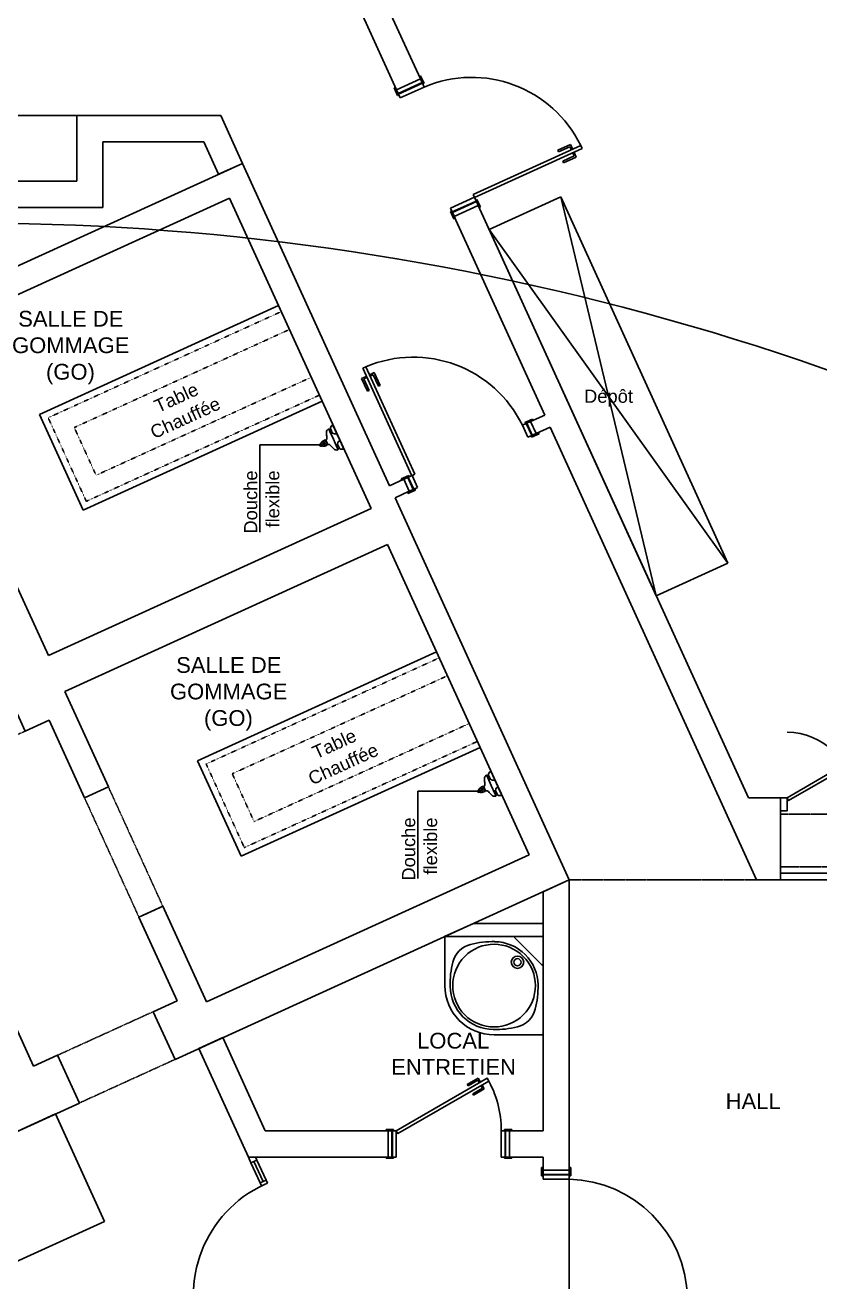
# Model space of a CAD drawing. Header units: millimetres. Extents: x 71819 to 78266, y 23672 to 38445.
# Drawn here: x 74383 to 74988, y 26074 to 27032 of the extents above; entities that cross this region are included whole.
import ezdxf
from ezdxf.enums import TextEntityAlignment as Align

# ---------------------------------------------------------------- set-up
doc = ezdxf.new("R2010")
doc.units = ezdxf.units.MM
doc.linetypes.add('ACAD_ISO03W100', pattern=[30, 12, -18])
doc.linetypes.add('DASHED2', pattern=[0.375, 0.25, -0.125])
doc.layers.add('Plan Archi', color=8, linetype='Continuous')
doc.styles.get("Standard").update_dxf_attribs({"font": 'arial.ttf'})

# ---------------------------------------------------------------- blocks, each defined once
blk = doc.blocks.new('_Dot')
at = {"color": 0, "linetype": 'ByBlock', "lineweight": -2}
blk.add_line((-0.5, 0), (-1, 0), dxfattribs=at)
at = {"color": 0, "linetype": 'ByBlock', "const_width": 0.5}
blk.add_lwpolyline([(-0.25, 0, 1), (0.25, 0, 1)], format="xyb", close=True, dxfattribs=at)

msp = doc.modelspace()

# ---------------------------------------------------------------- linework, layer by layer
at = {"color": 6}
msp.add_arc((74339.94, 24914.54), 1966.78, 65.53294, 98.44292, dxfattribs=at)
at = {"layer": 'Plan Archi'}
for p, q in [((74616.06, 27092.23), (74665.9, 26982.9)), ((74684.1, 26991.2), (74638.04, 27092.23)), ((74665.9, 26982.9), (74684.1, 26991.2)), ((74665.9, 26982.9), (74684.1, 26991.2)), ((74685.43, 26988.28), (74667.23, 26979.98)), ((74683.41, 26993.07), (74684.25, 26993.45)), ((74686.01, 26987.37), (74683.41, 26993.07)), ((74684.1, 26991.2), (74685.43, 26988.28)), ((74684.25, 26993.45), (74686.85, 26987.75)), ((74664.94, 26984.65), (74664.1, 26984.27)), ((74664.1, 26984.27), (74666.7, 26978.56)), ((74667.54, 26978.94), (74664.94, 26984.65)), ((74667.23, 26979.98), (74665.9, 26982.9)), ((74666.7, 26978.56), (74667.54, 26978.94)), ((74667.42, 26979.56), (74685.62, 26987.86)), ((74668.75, 26976.64), (74667.42, 26979.56)), ((74686.95, 26984.94), (74668.75, 26976.64)), ((74685.62, 26987.86), (74686.95, 26984.94)), ((74686.85, 26987.75), (74686.01, 26987.37)), ((74422.36, 26963.13), (74236.08, 26963.13)), ((74422.36, 26913.13), (74422.36, 26963.13)), ((74422.36, 26963.13), (74532.04, 26963.13)), ((74422.36, 26913.13), (74422.36, 26963.13)), ((74532.04, 26963.13), (74548.64, 26926.73)), ((74519.18, 26943.13), (74442.36, 26943.13)), ((74442.36, 26943.13), (74442.36, 26893.13)), ((74530.44, 26918.44), (74519.18, 26943.13)), ((74806.19, 26940.38), (74724.28, 26903.05)), ((74798.44, 26941.2), (74788.68, 26936.75)), ((74800.01, 26937.74), (74798.44, 26941.2)), ((74807.28, 26937.98), (74806.19, 26940.38)), ((74806.19, 26940.38), (74807.28, 26937.98)), ((74725.38, 26900.64), (74807.28, 26937.98)), ((74788.68, 26936.75), (74789.25, 26935.5)), ((74789.25, 26935.5), (74797.98, 26939.48)), ((74792.49, 26928.39), (74801.22, 26932.37)), ((74802.82, 26931.59), (74793.05, 26927.14)), ((74797.98, 26939.48), (74799.02, 26937.2)), ((74801.22, 26932.37), (74800.18, 26934.65)), ((74801.24, 26935.04), (74802.82, 26931.59)), ((74284.72, 26806.42), (74548.64, 26926.73)), ((74548.64, 26926.73), (74530.44, 26918.44)), ((74548.64, 26926.73), (74660.63, 26681.05)), ((74793.05, 26927.14), (74792.49, 26928.39)), ((74236.08, 26913.13), (74422.36, 26913.13)), ((74236.08, 26913.13), (74422.36, 26913.13)), ((74724.28, 26903.05), (74725.38, 26900.64)), ((74442.36, 26893.13), (74245.19, 26893.13)), ((74538.69, 26900.22), (74293.01, 26788.23)), ((74646.56, 26663.65), (74538.69, 26900.22)), ((74707.05, 26892.64), (74725.25, 26900.93)), ((74708.38, 26889.72), (74707.05, 26892.64)), ((74709.9, 26886.38), (74707.05, 26892.64)), ((74726.58, 26898.01), (74708.38, 26889.72)), ((74708.57, 26889.3), (74726.77, 26897.59)), ((74709.9, 26886.38), (74728.1, 26894.67)), ((74728.1, 26894.67), (74709.9, 26886.38)), ((74725.25, 26900.93), (74726.58, 26898.01)), ((74726.34, 26898.91), (74727.17, 26899.29)), ((74728.94, 26893.21), (74726.34, 26898.91)), ((74726.77, 26897.59), (74728.1, 26894.67)), ((74727.17, 26899.29), (74729.77, 26893.59)), ((74728.1, 26894.67), (74933.87, 26443.28)), ((74729.77, 26893.59), (74728.94, 26893.21)), ((74736.4, 26876.47), (74790.99, 26901.36)), ((74863.68, 26597.25), (74790.99, 26901.36)), ((74790.99, 26901.36), (74918.28, 26622.14)), ((74707.86, 26890.49), (74707.03, 26890.11)), ((74707.03, 26890.11), (74709.63, 26884.4)), ((74710.46, 26884.78), (74707.86, 26890.49)), ((74709.84, 26886.52), (74708.06, 26890.41)), ((74709.63, 26884.4), (74710.46, 26884.78)), ((74778.81, 26734.93), (74709.9, 26886.38)), ((74736.4, 26876.47), (74918.28, 26622.14)), ((74863.68, 26597.25), (74736.4, 26876.47)), ((74576.03, 26818.33), (74394.05, 26735.37)), ((74609.22, 26745.54), (74576.03, 26818.33)), ((74640.14, 26770.64), (74642.55, 26771.73)), ((74642.55, 26771.73), (74640.14, 26770.64)), ((74677.48, 26688.74), (74640.14, 26770.64)), ((74642.55, 26771.73), (74679.88, 26689.83)), ((74642.78, 26764.46), (74639.33, 26762.89)), ((74639.33, 26762.89), (74643.78, 26753.13)), ((74641.05, 26762.43), (74643.32, 26763.47)), ((74645.03, 26753.7), (74641.05, 26762.43)), ((74645.48, 26765.69), (74648.93, 26767.27)), ((74648.15, 26765.67), (74645.87, 26764.63)), ((74652.13, 26756.94), (74648.15, 26765.67)), ((74648.93, 26767.27), (74653.38, 26757.51)), ((74643.78, 26753.13), (74645.03, 26753.7)), ((74653.38, 26757.51), (74652.13, 26756.94)), ((74427.23, 26662.58), (74609.22, 26745.54)), ((74394.05, 26735.37), (74427.23, 26662.58)), ((74769.4, 26731.81), (74763.7, 26729.21)), ((74764.08, 26728.38), (74769.78, 26730.98)), ((74765.12, 26728.68), (74768.04, 26730.02)), ((74768.04, 26730.02), (74778.81, 26734.93)), ((74772.18, 26720.92), (74768.04, 26730.02)), ((74768.04, 26730.02), (74772.18, 26720.92)), ((74769.78, 26730.98), (74769.4, 26731.81)), ((74614.28, 26724.21), (74615.14, 26722.32)), ((74615.57, 26724.57), (74614.37, 26724.02)), ((74617.81, 26716.48), (74615.07, 26722.48)), ((74615.53, 26724.66), (74616.35, 26722.87)), ((74617.05, 26721.34), (74615.84, 26720.79)), ((74617.09, 26721.24), (74616.27, 26723.03)), ((74620.44, 26720.92), (74617.49, 26727.4)), ((74617.52, 26727.34), (74620.44, 26720.92)), ((74625.81, 26709.14), (74617.52, 26727.34)), ((74761.78, 26727.16), (74764.7, 26728.49)), ((74765.92, 26718.06), (74761.78, 26727.16)), ((74763.7, 26729.21), (74764.08, 26728.38)), ((74764.7, 26728.49), (74768.85, 26719.39)), ((74769.26, 26719.58), (74765.12, 26728.68)), ((74768.35, 26719), (74774.06, 26721.6)), ((74774.44, 26720.77), (74768.73, 26718.17)), ((74772.18, 26720.92), (74769.26, 26719.58)), ((74782.96, 26725.83), (74772.18, 26720.92)), ((74774.06, 26721.6), (74774.44, 26720.77)), ((74939.96, 26380.78), (74782.96, 26725.83)), ((74609.72, 26714.51), (74610.37, 26713.09)), ((74611.01, 26711.68), (74610.37, 26713.09)), ((74611.28, 26713.92), (74611.44, 26713.58)), ((74612.03, 26715.84), (74611.29, 26715.51)), ((74611.6, 26713.23), (74611.44, 26713.58)), ((74612.04, 26715.69), (74612.73, 26714.17)), ((74613.43, 26712.65), (74612.73, 26714.17)), ((74613.54, 26712.54), (74612.8, 26712.2)), ((74617.81, 26716.48), (74620.54, 26710.48)), ((74620.97, 26712.72), (74619.77, 26712.18)), ((74621.33, 26708.76), (74620.47, 26710.64)), ((74620.93, 26712.82), (74621.75, 26711.03)), ((74622.49, 26709.4), (74621.67, 26711.19)), ((74625.81, 26709.14), (74622.89, 26715.56)), ((74622.89, 26715.56), (74625.84, 26709.08)), ((74768.85, 26719.39), (74765.92, 26718.06)), ((74768.73, 26718.17), (74768.35, 26719)), ((74622.45, 26709.5), (74621.24, 26708.95)), ((74660.63, 26681.05), (74671.51, 26686.01)), ((74675.24, 26688.89), (74669.54, 26686.29)), ((74669.54, 26686.29), (74669.92, 26685.46)), ((74669.92, 26685.46), (74675.62, 26688.06)), ((74671.51, 26686.01), (74677.77, 26688.87)), ((74671.51, 26686.01), (74675.66, 26676.92)), ((74675.66, 26676.92), (74671.51, 26686.01)), ((74671.65, 26686.08), (74675.55, 26687.85)), ((74674.43, 26687.35), (74678.58, 26678.25)), ((74674.85, 26687.54), (74677.77, 26688.87)), ((74679, 26678.44), (74674.85, 26687.54)), ((74675.62, 26688.06), (74675.24, 26688.89)), ((74679.88, 26689.83), (74677.48, 26688.74)), ((74677.77, 26688.87), (74681.92, 26679.77)), ((74675.66, 26676.92), (74664.78, 26671.95)), ((74664.78, 26671.95), (74797.51, 26380.78)), ((74674.19, 26676.08), (74679.9, 26678.68)), ((74674.57, 26675.25), (74674.19, 26676.08)), ((74680.28, 26677.84), (74674.57, 26675.25)), ((74678.58, 26678.25), (74675.66, 26676.92)), ((74681.92, 26679.77), (74679, 26678.44)), ((74679.9, 26678.68), (74680.28, 26677.84)), ((74400.86, 26551.65), (74646.56, 26663.65)), ((74658.98, 26636.34), (74413.3, 26524.35)), ((74766.87, 26399.78), (74658.98, 26636.34)), ((74367.68, 26624.44), (74400.86, 26551.65)), ((74918.28, 26622.14), (74863.68, 26597.25)), ((74383.13, 26494.11), (74354.09, 26557.8)), ((74696.33, 26554.46), (74514.35, 26471.5)), ((74729.51, 26481.67), (74696.33, 26554.46)), ((74413.3, 26524.35), (74446.49, 26451.56)), ((74401.33, 26502.4), (74383.13, 26494.11)), ((74428.29, 26443.26), (74401.33, 26502.4)), ((74547.53, 26398.71), (74729.51, 26481.67)), ((74514.35, 26471.5), (74547.53, 26398.71)), ((74740.75, 26457.05), (74737.79, 26463.53)), ((74737.82, 26463.47), (74740.75, 26457.05)), ((74732.33, 26451.97), (74731.59, 26451.64)), ((74732.35, 26451.82), (74733.04, 26450.3)), ((74734.59, 26460.34), (74735.45, 26458.45)), ((74735.88, 26460.7), (74734.67, 26460.15)), ((74738.11, 26452.61), (74735.37, 26458.61)), ((74735.83, 26460.79), (74736.65, 26459)), ((74737.35, 26457.47), (74736.15, 26456.92)), ((74737.39, 26457.37), (74736.58, 26459.16)), ((74738.11, 26452.61), (74740.85, 26446.61)), ((74746.12, 26445.27), (74743.19, 26451.69)), ((74743.19, 26451.69), (74746.15, 26445.21)), ((74446.49, 26451.56), (74428.29, 26443.26)), ((74730.03, 26450.64), (74730.67, 26449.22)), ((74731.32, 26447.81), (74730.67, 26449.22)), ((74731.59, 26450.05), (74731.74, 26449.71)), ((74731.9, 26449.36), (74731.74, 26449.71)), ((74733.73, 26448.78), (74733.04, 26450.3)), ((74733.84, 26448.67), (74733.1, 26448.33)), ((74741.28, 26448.85), (74740.07, 26448.31)), ((74741.63, 26444.89), (74740.77, 26446.77)), ((74741.23, 26448.95), (74742.05, 26447.16)), ((74742.75, 26445.63), (74741.55, 26445.08)), ((74742.79, 26445.53), (74741.98, 26447.32)), ((74933.87, 26443.28), (74958.28, 26443.28)), ((74958.28, 26443.28), (74958.28, 26380.78)), ((74521.19, 26287.79), (74766.87, 26399.78)), ((74797.51, 26380.78), (74497.24, 26243.9)), ((74797.51, 26380.78), (74777.51, 26371.66)), ((74797.51, 26159.53), (74797.51, 26380.78)), ((74958.28, 26380.78), (74939.96, 26380.78)), ((74777.51, 26371.66), (74777.51, 26189.53)), ((74469.81, 26352.29), (74488.01, 26360.58)), ((74488.01, 26360.58), (74521.19, 26287.79)), ((74498.84, 26288.59), (74469.81, 26352.29)), ((74702.51, 26337.47), (74724.45, 26347.47)), ((74724.45, 26347.47), (74777.51, 26347.47)), ((74777.51, 26347.47), (74777.51, 26337.47)), ((74777.51, 26337.47), (74702.51, 26337.47)), ((74702.69, 26300.15), (74702.69, 26337.05)), ((74703.29, 26337.65), (74777.09, 26337.65)), ((74777.69, 26337.05), (74777.69, 26263.25)), ((74776.66, 26315.98), (74756.01, 26336.63)), ((74360.58, 26302.49), (74389.61, 26238.8)), ((74480.65, 26280.3), (74498.84, 26288.59)), ((74497.24, 26243.9), (74480.65, 26280.3)), ((74515.44, 26252.2), (74533.63, 26260.49)), ((74533.63, 26260.49), (74565.98, 26189.53)), ((74777.09, 26262.65), (74740.19, 26262.65)), ((74553.12, 26169.53), (74515.44, 26252.2)), ((74389.61, 26238.8), (74407.81, 26247.1)), ((74407.81, 26247.1), (74424.4, 26210.7)), ((74728.09, 26229.59), (74719.83, 26224.82)), ((74719.83, 26224.82), (74720.44, 26223.77)), ((74720.44, 26223.77), (74727.83, 26228.03)), ((74723.91, 26217.75), (74731.3, 26222.02)), ((74727.83, 26228.03), (74728.98, 26226.04)), ((74729.85, 26226.55), (74728.09, 26229.59)), ((74731.3, 26222.02), (74730.23, 26223.88)), ((74731.1, 26224.38), (74732.78, 26221.47)), ((74724.52, 26216.7), (74723.91, 26217.75)), ((74732.78, 26221.47), (74724.52, 26216.7)), ((74424.4, 26210.7), (74142.33, 26082.11)), ((74406.2, 26202.4), (74142.33, 26082.11)), ((74443.53, 26120.51), (74406.2, 26202.4)), ((74565.98, 26189.53), (74659.62, 26189.53)), ((74663.7, 26190.48), (74658.12, 26190.48)), ((74658.12, 26190.48), (74658.12, 26189.66)), ((74658.12, 26189.66), (74663.7, 26189.66)), ((74659.62, 26169.53), (74659.62, 26189.53)), ((74659.62, 26189.53), (74665.73, 26189.53)), ((74659.62, 26189.53), (74659.62, 26169.53)), ((74659.75, 26189.53), (74663.56, 26189.53)), ((74662.47, 26189.53), (74662.47, 26169.53)), ((74662.88, 26169.53), (74662.88, 26189.53)), ((74662.88, 26189.53), (74665.73, 26189.53)), ((74663.7, 26189.66), (74663.7, 26190.48)), ((74665.73, 26189.53), (74665.73, 26169.53)), ((74745.73, 26169.53), (74745.73, 26189.53)), ((74745.73, 26189.53), (74748.59, 26189.53)), ((74753.62, 26190.48), (74748.04, 26190.48)), ((74748.04, 26190.48), (74748.04, 26189.66)), ((74748.04, 26189.66), (74753.62, 26189.66)), ((74748.59, 26189.53), (74748.59, 26169.53)), ((74749, 26169.53), (74749, 26189.53)), ((74749, 26189.53), (74751.85, 26189.53)), ((74751.85, 26189.53), (74751.85, 26169.53)), ((74777.51, 26189.53), (74751.85, 26189.53)), ((74751.85, 26189.53), (74751.85, 26169.53)), ((74753.62, 26189.66), (74753.62, 26190.48)), ((74659.62, 26169.53), (74553.12, 26169.53)), ((74658.12, 26168.58), (74658.12, 26169.39)), ((74658.12, 26169.39), (74663.7, 26169.39)), ((74663.7, 26168.58), (74658.12, 26168.58)), ((74662.47, 26169.53), (74659.62, 26169.53)), ((74665.73, 26169.53), (74662.88, 26169.53)), ((74663.7, 26169.39), (74663.7, 26168.58)), ((74748.59, 26169.53), (74745.73, 26169.53)), ((74748.04, 26168.58), (74748.04, 26169.39)), ((74748.04, 26169.39), (74753.62, 26169.39)), ((74753.62, 26168.58), (74748.04, 26168.58)), ((74751.85, 26169.53), (74749, 26169.53)), ((74751.85, 26169.53), (74777.51, 26169.53)), ((74753.62, 26169.39), (74753.62, 26168.58)), ((74777.51, 26169.53), (74777.51, 26159.53)), ((74777.36, 26161.52), (74776.44, 26161.52)), ((74776.44, 26161.52), (74776.44, 26155.25)), ((74776.44, 26155.25), (74777.36, 26155.25)), ((74777.36, 26155.25), (74777.36, 26161.52)), ((74777.51, 26159.53), (74797.51, 26159.53)), ((74777.51, 26156.32), (74777.51, 26159.53)), ((74777.51, 26159.53), (74797.51, 26159.53)), ((74797.51, 26156.32), (74777.51, 26156.32)), ((74777.51, 26155.86), (74797.51, 26155.86)), ((74777.51, 26152.65), (74777.51, 26155.86)), ((74797.51, 26159.53), (74797.51, 26156.32)), ((74797.51, 26155.86), (74797.51, 26152.65)), ((74797.66, 26161.52), (74798.58, 26161.52)), ((74797.66, 26155.25), (74797.66, 26161.52)), ((74798.58, 26155.25), (74797.66, 26155.25)), ((74798.58, 26161.52), (74798.58, 26155.25)), ((74797.51, 26152.65), (74777.51, 26152.65)), ((74261.55, 26037.55), (74443.53, 26120.51))]:
    msp.add_line(p, q, dxfattribs=at)
at = {"layer": 'Plan Archi', "linetype": 'ACAD_ISO03W100', "ltscale": 0.009}
for p, q in [((74400.67, 26732.9), (74578.11, 26813.78)), ((74420.54, 26725.47), (74584.33, 26800.13)), ((74600.92, 26763.74), (74437.14, 26689.07)), ((74607.14, 26750.09), (74429.71, 26669.2)), ((74429.71, 26669.2), (74400.67, 26732.9)), ((74437.14, 26689.07), (74420.54, 26725.47)), ((74520.97, 26469.03), (74698.41, 26549.91)), ((74540.84, 26461.6), (74704.63, 26536.26)), ((74721.22, 26499.86), (74557.43, 26425.2)), ((74727.44, 26486.21), (74550.01, 26405.33)), ((74550.01, 26405.33), (74520.97, 26469.03)), ((74557.43, 26425.2), (74540.84, 26461.6))]:
    msp.add_line(p, q, dxfattribs=at)
at = {"layer": 'Plan Archi', "linetype": 'ByBlock', "lineweight": -2}
for p, q in [((74561.84, 26712.17), (74561.84, 26702.17)), ((74605.35, 26712.17), (74561.84, 26712.17)), ((74561.84, 26645.68), (74561.84, 26702.17)), ((74682.14, 26448.3), (74682.14, 26438.3))]:
    msp.add_line(p, q, dxfattribs=at)
at = {"layer": 'Plan Archi', "color": 0, "linetype": 'ByBlock', "lineweight": -2}
msp.add_line((74606.85, 26712.17), (74605.35, 26712.17), dxfattribs=at)
at = {"layer": 'Plan Archi', "linetype": 'DASHED2'}
for p, q in [((74383.13, 26494.11), (74354.09, 26557.8)), ((74310.29, 26460.91), (74383.13, 26494.11)), ((74446.53, 26451.58), (74428.33, 26443.28)), ((74428.33, 26443.28), (74469.81, 26352.29)), ((74488.01, 26360.58), (74446.53, 26451.58)), ((74797.51, 26380.78), (74797.51, 26043.45)), ((75078.28, 26380.78), (74797.51, 26380.78)), ((74469.81, 26352.29), (74488.01, 26360.58)), ((74480.65, 26280.3), (74407.81, 26247.1)), ((74497.24, 26243.9), (74480.65, 26280.3)), ((74407.81, 26247.1), (74424.4, 26210.7)), ((74424.4, 26210.7), (74497.24, 26243.9))]:
    msp.add_line(p, q, dxfattribs=at)
at = {"layer": 'Plan Archi', "color": 0, "linetype": 'ByBlock', "const_width": 1.5}
msp.add_lwpolyline([(74607.6, 26712.17, 1), (74609.1, 26712.17, 1)], format="xyb", close=True, dxfattribs=at)
at = {"layer": 'Plan Archi'}
for points in [[(74746.12, 26445.27), (74737.82, 26463.47)], [(74557.38, 26166.22), (74564.38, 26150.85)]]:
    msp.add_lwpolyline(points, dxfattribs=at)
for points in [[(74963.28, 26443.28), (74964.53, 26441.12), (75007.83, 26466.12), (75006.58, 26468.28)], [(74958.28, 26443.28), (74958.28, 26433.28), (74963.28, 26433.28), (74963.28, 26443.28)], [(74958.28, 26380.78), (74958.28, 26385.78), (75018.28, 26385.78), (75018.28, 26380.78)], [(74665.73, 26189.53), (74735.02, 26229.53), (74736.27, 26227.36), (74666.98, 26187.36)], [(74558.61, 26169.53), (74559.65, 26167.25), (74555.1, 26165.18), (74553.12, 26169.53)], [(74559.65, 26167.25), (74566.66, 26151.88), (74562.11, 26149.81), (74555.1, 26165.18)], [(74567.69, 26149.61), (74566.66, 26151.88), (74562.11, 26149.81), (74563.15, 26147.54)]]:
    msp.add_lwpolyline(points, close=True, dxfattribs=at)
at = {"layer": 'Plan Archi', "linetype": 'ByBlock', "lineweight": -2}
for points in [[(74725.66, 26448.3), (74682.14, 26448.3)], [(74682.14, 26381.81), (74682.14, 26438.3)]]:
    msp.add_lwpolyline(points, dxfattribs=at)
at = {"layer": 'Plan Archi', "linetype": 'DASHED2'}
msp.add_lwpolyline([(75018.28, 26430.78), (75018.28, 26390.78), (74958.28, 26390.78), (74958.28, 26430.78)], close=True, dxfattribs=at)
at = {"layer": 'Plan Archi'}
for radius in [4.75, 2.75]:
    msp.add_circle((74758, 26317.97), radius, dxfattribs=at)
for centre, radius, start, end in [((74723.08, 26899.8), 92.49, 26.02761, 112.99185), ((74678.66, 26686.59), 92.49, 26.02018, 112.98442), ((74615.64, 26721.72), 3.1, 123.40852, 184.68021), ((74647.9, 26723.24), 35.39, 182.88346, 188.67526), ((74614.07, 26724.11), 0.238, 24.5131, 123.40852), ((74619.15, 26724.15), 3.65, 117.04781, 171.94662), ((74619.08, 26724.31), 3.65, 237.07957, 291.97838), ((74612.91, 26710.5), 5.51, 108.51972, 140.86649), ((74609.47, 26714.4), 0.275, 23.58693, 117.23238), ((74610.08, 26716.71), 5.51, 268.1597, 300.50648), ((74610.76, 26711.56), 0.275, 291.79382, 25.43926), ((74613.01, 26714.71), 1.89, 154.98589, 204.49737), ((74611.31, 26715.49), 0.28, 29.10779, 121.22657), ((74611.34, 26715.49), 0.0541, 65.02078, 163.19849), ((74613.32, 26714.02), 1.89, 204.52882, 254.0403), ((74612.26, 26715.79), 0.238, 127.30807, 204.5131), ((74610.86, 26717.63), 2.08, 307.30807, 7.71323), ((74612.82, 26712.25), 0.0541, 245.8277, 344.00541), ((74612.8, 26712.23), 0.28, 287.79963, 19.9184), ((74613.64, 26712.75), 0.238, 204.5131, 281.71812), ((74614.11, 26710.48), 2.08, 41.31296, 101.71812), ((74642.64, 26734.77), 35.39, 220.35093, 226.14274), ((74624.55, 26712.31), 3.65, 117.04781, 171.94662), ((74620.34, 26711.42), 3.1, 224.34598, 285.61768), ((74621.11, 26708.66), 0.238, 285.61768, 24.5131), ((74624.48, 26712.47), 3.65, 237.07957, 291.97838), ((74963.28, 26443.28), 50, 0, 90), ((74739.45, 26460.28), 3.65, 117.04781, 171.94662), ((74733.22, 26446.63), 5.51, 108.51972, 140.86649), ((74733.31, 26450.84), 1.89, 154.98589, 204.49737), ((74731.61, 26451.62), 0.28, 29.10779, 121.22657), ((74731.65, 26451.62), 0.0541, 65.02078, 163.19849), ((74732.56, 26451.92), 0.238, 127.30807, 204.5131), ((74731.16, 26453.76), 2.08, 307.30807, 7.71323), ((74735.95, 26457.85), 3.1, 123.40852, 184.68021), ((74768.2, 26459.37), 35.39, 182.88346, 188.67526), ((74734.37, 26460.24), 0.238, 24.5131, 123.40852), ((74739.38, 26460.44), 3.65, 237.07957, 291.97838), ((74744.85, 26448.44), 3.65, 117.04781, 171.94662), ((74729.77, 26450.53), 0.275, 23.58693, 117.23238), ((74730.39, 26452.84), 5.51, 268.1597, 300.50648), ((74731.07, 26447.69), 0.275, 291.79382, 25.43926), ((74733.62, 26450.15), 1.89, 204.52882, 254.0403), ((74733.13, 26448.38), 0.0541, 245.8277, 344.00541), ((74733.1, 26448.36), 0.28, 287.79963, 19.9184), ((74733.95, 26448.88), 0.238, 204.5131, 281.71812), ((74734.42, 26446.61), 2.08, 41.31296, 101.71812), ((74762.95, 26470.9), 35.39, 220.35093, 226.14274), ((74740.64, 26447.55), 3.1, 224.34598, 285.61768), ((74741.41, 26444.79), 0.238, 285.61768, 24.5131), ((74744.78, 26448.6), 3.65, 237.07957, 291.97838), ((74703.29, 26337.05), 0.6, 90, 180), ((74756.44, 26337.05), 0.6, 90, 225), ((74777.09, 26337.05), 0.6, 360, 90), ((74777.09, 26337.05), 0.6, 360, 90), ((74740.19, 26300.15), 31.5, 45, 225), ((74726.82, 26313.52), 18.6, 103.86735, 166.13265), ((74739.5, 26262.16), 71.5, 88.96633, 103.86735), ((74740.19, 26300.15), 33.5, 45, 88.96633), ((74778.18, 26300.84), 71.5, 166.13265, 181.03367), ((74740.19, 26300.15), 31.5, 225, 45), ((74740.19, 26300.15), 33.5, 1.03367, 45), ((74777.09, 26316.4), 0.6, 225, 360), ((74740.19, 26300.15), 37.5, 180, 270), ((74740.19, 26300.15), 33.5, 181.03342, 225), ((74702.19, 26299.47), 71.5, 346.13265, 1.03367), ((74753.55, 26286.79), 18.6, 283.86735, 346.13265), ((74740.19, 26300.15), 33.5, 225, 268.96633), ((74740.87, 26338.14), 71.5, 268.96633, 283.86735), ((74777.09, 26263.25), 0.6, 270, 360), ((74665.73, 26189.53), 80, 0, 30), ((74603.79, 26064.41), 92.5, 114.50602, 202.95729), ((74795.07, 26060.19), 92.49, 1.52159, 88.48583)]:
    msp.add_arc(centre, radius, start, end, dxfattribs=at)
at = {"layer": 'Plan Archi', "extrusion": (0, 0, -1)}
for centre in [(74609.9, 26712.88), (74730.2, 26449.01)]:
    msp.add_ellipse(centre, major_axis=(1.54, 0.7), ratio=0.986081, start_param=3.141593, end_param=4.295516, dxfattribs=at)
at = {"layer": 'Plan Archi'}
for centre in [(74609.9, 26712.88), (74730.2, 26449.01)]:
    msp.add_ellipse(centre, major_axis=(1.54, 0.7), ratio=0.986081, start_param=3.141593, end_param=4.295516, dxfattribs=at)

# ---------------------------------------------------------------- block references
at = {"layer": 'Plan Archi', "lineweight": -2, "xscale": 3, "yscale": 3, "zscale": 3}
msp.add_blockref('_Dot', (74728.66, 26448.3), dxfattribs=at)

# ---------------------------------------------------------------- texts
at = {"layer": 'Plan Archi', "linetype": 'ByBlock'}
for s, height, rotation, p in [('SALLE DE', 12, 360, (74377.83, 26802.37)), ('GOMMAGE', 12, 360, (74373.13, 26782.15)), ('(GO)', 12, 360, (74399, 26761.94)), ('Table', 10, 24.50602, (74484.4, 26736.45)), ('Chauffée', 10, 24.50602, (74481.32, 26716.54)), ('Douche', 10, 90, (74559.84, 26644.6)), ('flexible', 10, 90, (74576.67, 26649.27)), ('SALLE DE', 12, 360, (74498.12, 26538.49)), ('GOMMAGE', 12, 360, (74493.41, 26518.28)), ('(GO)', 12, 360, (74519.29, 26498.06)), ('Table', 10, 24.50602, (74604.69, 26472.58)), ('Chauffée', 10, 24.50602, (74601.61, 26452.67)), ('LOCAL', 12, 360, (74681.55, 26252.18)), ('ENTRETIEN', 12, 360, (74661.87, 26232.18)), ('HALL', 12, 360, (74916.55, 26206.11))]:
    msp.add_text(s, height=height, rotation=rotation, dxfattribs=at).set_placement(p)
at = {"layer": 'Plan Archi'}
msp.add_text('Dépôt', height=10, dxfattribs=at).set_placement((74827.34, 26749.31), align=Align.MIDDLE_CENTER)
at = {"layer": 'Plan Archi', "insert": (74670.14, 26428.3), "char_height": 10, "attachment_point": 3, "rotation": 90}
msp.add_mtext('Douche\\Pflexible', dxfattribs=at)

doc.saveas('drawing.dxf')
